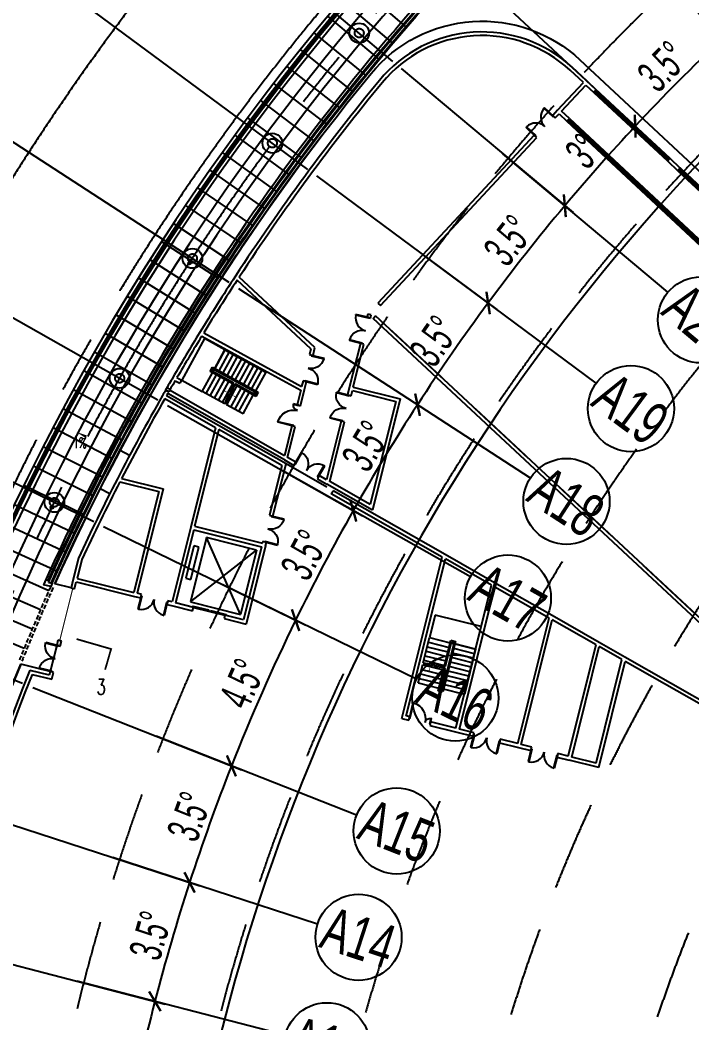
# Model space of a CAD drawing. Extents: x 36903891 to 38126251, y 2073392 to 2924740.
# Drawn here: x 36994246 to 37031680, y 2313720 to 2369613 of the extents above; entities that cross this region are included whole.
import ezdxf
from ezdxf.enums import TextEntityAlignment as Align
from ezdxf.xclip import XClip

# ---------------------------------------------------------------- set-up
doc = ezdxf.new("R2010")
doc.units = 0
doc.header["$LTSCALE"] = 1000
doc.header["$XCLIPFRAME"] = 0
for name, pattern in [('__DASH', [0.35, 0.25, -0.1]), ('CENTER', [2, 1.25, -0.25, 0.25, -0.25]), ('CENTER2', [28.575, 19.05, -3.175, 3.175, -3.175]), ('DASH', [0.35, 0.25, -0.1]), ('HIDDEN', [0.375, 0.25, -0.125])]:
    doc.linetypes.add(name, pattern=pattern)
doc.layers.get('0').update_dxf_attribs({"color": 8})
doc.layers.get('Defpoints').update_dxf_attribs({"color": 8})
for name, color, linetype in [('#幕墙线-平面', 8, 'Continuous'), ('#标注', 8, 'Continuous'), ('#虚线', 8, 'HIDDEN'), ('#轴线', 8, 'CENTER2'), ('1-WIN-1', 8, 'Continuous'), ('A-AL-E', 8, 'Continuous'), ('A-COLS-PLAN-C', 8, 'DASH'), ('A-DETL-ALUM', 8, 'Continuous'), ('A-DIMS-SYMB', 8, 'Continuous'), ('A-FLOR', 8, 'Continuous'), ('A-FLOR-UNDR', 8, '__DASH'), ('A-GRID', 8, 'CENTER'), ('A-STRS-HRAL', 8, 'Continuous'), ('DIM', 8, 'Continuous'), ('周边建筑', 8, 'Continuous'), ('水-雨水-压力流-标识', 8, 'Continuous')]:
    doc.layers.add(name, color=color, linetype=linetype)
doc.styles.add('#文字', font='jrs.shx', dxfattribs={"width": 0.7, "bigfont": 'hztxt.shx'})
doc.styles.add('_TCH_DIM', font='SIMPLEX', dxfattribs={"bigfont": 'GBCBIG'})
doc.styles.add('_TCH_LABEL', font='COMPLEX', dxfattribs={"bigfont": 'GBCBIG'})
doc.styles.add('JHZX', font='jrs.shx', dxfattribs={"width": 0.6, "bigfont": 'jhz.shx'})
doc.dimstyles.new('JZBZ-600', dxfattribs={"dimscale": 600, "dimtxt": 3, "dimasz": 1.5, "dimexe": 1, "dimexo": 1, "dimgap": 0.5, "dimtad": 1, "dimdec": 0, "dimdsep": 46, "dimtxsty": 'JHZX', "dimblk1": 'ARCHTICK', "dimblk2": 'ARCHTICK', "dimsah": 1, "dimcen": 0, "dimclrd": 1, "dimclre": 1, "dimclrt": 2, "dimadec": 1, "dimazin": 2, "dimtfac": 1, "dimtdec": 0, "dimtix": 1, "dimtmove": 0, "dimatfit": 3, "dimfxl": 1, "dimtolj": 1, "dimlwd": -1, "dimlwe": -1, "dimarcsym": 1})

# ---------------------------------------------------------------- blocks, each defined once
blk = doc.blocks.new('_ARCHTICK')
at = {"color": 0, "linetype": 'ByBlock', "const_width": 0.15}
blk.add_lwpolyline([(-0.5, -0.5), (0.5, 0.5)], dxfattribs=at)
blk = doc.blocks.new('*D134')
at = {"layer": '#标注', "transparency": 16777216}
for p, q in [((36703702, 3017080), (36713863, 3004073)), ((36670314, 2860018), (36684887, 2867766))]:
    blk.add_line(p, q, dxfattribs=at)
blk.add_arc((36780593, 2918654), 108993, 127.99706, 208, dxfattribs=at)
at = {"layer": 'Defpoints', "color": 0, "transparency": 16777216}
for p in [(36703333, 3017553), (36682082, 2965294), (36780593, 2918654), (36669784, 2859736)]:
    blk.add_point(p, dxfattribs=at)
at = {"layer": '#标注', "transparency": 16777216, "xscale": 900, "yscale": 900, "zscale": 900}
for p, rotation in [((36713494, 3004546), 37.99705879158983), ((36684357, 2867485), 297.9999999999915)]:
    blk.add_blockref('_ARCHTICK', p, dxfattribs=dict(at, rotation=rotation))
at = {"layer": '#标注', "transparency": 16777216, "insert": (36672808, 2941567), "char_height": 1800, "attachment_point": 5, "rotation": 77.9985, "style": 'JHZX'}
blk.add_mtext('\\A1;80°', dxfattribs=at)
blk = doc.blocks.new('*D173')
at = {"layer": '#标注', "transparency": 16777216}
for p, q in [((36661813, 2957252), (36673701, 2953389)), ((36659678, 2949929), (36671780, 2946798))]:
    blk.add_line(p, q, dxfattribs=at)
blk.add_arc((36780593, 2918654), 112993, 161.99816, 165.49827, dxfattribs=at)
at = {"layer": 'Defpoints', "color": 0, "transparency": 16777216}
for p in [(36661243, 2957438), (36672442, 2951379), (36659097, 2950079), (36780593, 2918654)]:
    blk.add_point(p, dxfattribs=at)
at = {"layer": '#标注', "transparency": 16777216, "xscale": 900, "yscale": 900, "zscale": 900}
for p, rotation in [((36673131, 2953574), 71.99816080525741), ((36671199, 2946949), 255.4982726601276)]:
    blk.add_blockref('_ARCHTICK', p, dxfattribs=dict(at, rotation=rotation))
at = {"layer": '#标注', "transparency": 16777216, "insert": (36670962, 2950612), "char_height": 1800, "attachment_point": 5, "rotation": 73.7482, "style": 'JHZX'}
blk.add_mtext('\\A1;3.5°', dxfattribs=at)
blk = doc.blocks.new('*D174')
at = {"layer": '#标注', "transparency": 16777216}
for p, q in [((36659678, 2949929), (36671780, 2946798)), ((36657983, 2942431), (36670255, 2940051))]:
    blk.add_line(p, q, dxfattribs=at)
blk.add_arc((36780593, 2918654), 112993, 165.49827, 169.0253, dxfattribs=at)
at = {"layer": 'Defpoints', "color": 0, "transparency": 16777216}
for p in [(36659097, 2950079), (36670642, 2944698), (36657394, 2942545), (36780593, 2918654)]:
    blk.add_point(p, dxfattribs=at)
at = {"layer": '#标注', "transparency": 16777216, "xscale": 900, "yscale": 900, "zscale": 900}
for p, rotation in [((36671199, 2946949), 75.49827266010547), ((36669666, 2940165), 259.0253024601658)]:
    blk.add_blockref('_ARCHTICK', p, dxfattribs=dict(at, rotation=rotation))
at = {"layer": '#标注', "transparency": 16777216, "insert": (36669210, 2943833), "char_height": 1800, "attachment_point": 5, "rotation": 77.2618, "style": 'JHZX'}
blk.add_mtext('\\A1;3.5°', dxfattribs=at)
blk = doc.blocks.new('*D149')
at = {"layer": '#标注', "transparency": 16777216}
for p, q in [((36694622, 3009249), (36703226, 3000181)), ((36689257, 3003837), (36698398, 2995312))]:
    blk.add_line(p, q, dxfattribs=at)
blk.add_arc((36780593, 2918654), 112993, 133.5, 136.99624, dxfattribs=at)
at = {"layer": 'Defpoints', "color": 0, "transparency": 16777216}
for p in [(36694209, 3009684), (36688818, 3004246), (36701162, 2999018), (36780593, 2918654)]:
    blk.add_point(p, dxfattribs=at)
at = {"layer": '#标注', "transparency": 16777216, "xscale": 900, "yscale": 900, "zscale": 900}
for p, rotation in [((36702813, 3000617), 43.50000000012503), ((36697960, 2995721), 226.9962407217666)]:
    blk.add_blockref('_ARCHTICK', p, dxfattribs=dict(at, rotation=rotation))
at = {"layer": '#标注', "transparency": 16777216, "insert": (36699497, 2999051), "char_height": 1800, "attachment_point": 5, "rotation": 45.2481, "style": 'JHZX'}
blk.add_mtext('\\A1;3.5°', dxfattribs=at)
blk = doc.blocks.new('*D150')
at = {"layer": '#标注', "transparency": 16777216}
for p, q in [((36689257, 3003837), (36698398, 2995312)), ((36684922, 2998938), (36694497, 2990903))]:
    blk.add_line(p, q, dxfattribs=at)
blk.add_arc((36780593, 2918654), 112993, 136.99624, 139.99763, dxfattribs=at)
at = {"layer": 'Defpoints', "color": 0, "transparency": 16777216}
for p in [(36688818, 3004246), (36684463, 2999324), (36696627, 2994266), (36780593, 2918654)]:
    blk.add_point(p, dxfattribs=at)
at = {"layer": '#标注', "transparency": 16777216, "xscale": 900, "yscale": 900, "zscale": 900}
for p, rotation in [((36697960, 2995721), 46.99624072176257), ((36694038, 2991288), 229.9976294272823)]:
    blk.add_blockref('_ARCHTICK', p, dxfattribs=dict(at, rotation=rotation))
at = {"layer": '#标注', "transparency": 16777216, "insert": (36695071, 2994326), "char_height": 1800, "attachment_point": 5, "rotation": 48.4969, "style": 'JHZX'}
blk.add_mtext('\\A1;3°', dxfattribs=at)
blk = doc.blocks.new('*D151')
at = {"layer": '#标注', "transparency": 16777216}
for p, q in [((36684922, 2998938), (36694497, 2990903)), ((36680199, 2992948), (36690247, 2985512))]:
    blk.add_line(p, q, dxfattribs=at)
blk.add_arc((36780593, 2918654), 112993, 139.99763, 143.49769, dxfattribs=at)
at = {"layer": 'Defpoints', "color": 0, "transparency": 16777216}
for p in [(36684463, 2999324), (36679717, 2993305), (36692577, 2989511), (36780593, 2918654)]:
    blk.add_point(p, dxfattribs=at)
at = {"layer": '#标注', "transparency": 16777216, "xscale": 900, "yscale": 900, "zscale": 900}
for p, rotation in [((36694038, 2991288), 49.99762942728849), ((36689765, 2985869), 233.4976923138015)]:
    blk.add_blockref('_ARCHTICK', p, dxfattribs=dict(at, rotation=rotation))
at = {"layer": '#标注', "transparency": 16777216, "insert": (36690918, 2989354), "char_height": 1800, "attachment_point": 5, "rotation": 51.7477, "style": 'JHZX'}
blk.add_mtext('\\A1;3.5°', dxfattribs=at)
blk = doc.blocks.new('*D152')
at = {"layer": '#标注', "transparency": 16777216}
for p, q in [((36680199, 2992948), (36690247, 2985512)), ((36675851, 2986680), (36686334, 2979872))]:
    blk.add_line(p, q, dxfattribs=at)
blk.add_arc((36780593, 2918654), 112993, 143.49769, 146.99776, dxfattribs=at)
at = {"layer": 'Defpoints', "color": 0, "transparency": 16777216}
for p in [(36679717, 2993305), (36675348, 2987007), (36688415, 2984006), (36780593, 2918654)]:
    blk.add_point(p, dxfattribs=at)
at = {"layer": '#标注', "transparency": 16777216, "xscale": 900, "yscale": 900, "zscale": 900}
for p, rotation in [((36689765, 2985869), 53.49769231380505), ((36685831, 2980198), 236.9977638094091)]:
    blk.add_blockref('_ARCHTICK', p, dxfattribs=dict(at, rotation=rotation))
at = {"layer": '#标注', "transparency": 16777216, "insert": (36686769, 2983748), "char_height": 1800, "attachment_point": 5, "rotation": 55.2477, "style": 'JHZX'}
blk.add_mtext('\\A1;3.5°', dxfattribs=at)
blk = doc.blocks.new('*D153')
at = {"layer": '#标注', "transparency": 16777216}
for p, q in [((36675851, 2986680), (36686334, 2979872)), ((36671893, 2980159), (36682773, 2974003))]:
    blk.add_line(p, q, dxfattribs=at)
blk.add_arc((36780593, 2918654), 112993, 146.99776, 150.49784, dxfattribs=at)
at = {"layer": 'Defpoints', "color": 0, "transparency": 16777216}
for p in [(36675348, 2987007), (36671371, 2980454), (36684597, 2978256), (36780593, 2918654)]:
    blk.add_point(p, dxfattribs=at)
at = {"layer": '#标注', "transparency": 16777216, "xscale": 900, "yscale": 900, "zscale": 900}
for p, rotation in [((36685831, 2980198), 56.99776380940389), ((36682250, 2974298), 240.4978436474486)]:
    blk.add_blockref('_ARCHTICK', p, dxfattribs=dict(at, rotation=rotation))
at = {"layer": '#标注', "transparency": 16777216, "insert": (36682970, 2977898), "char_height": 1800, "attachment_point": 5, "rotation": 58.7478, "style": 'JHZX'}
blk.add_mtext('\\A1;3.5°', dxfattribs=at)
blk = doc.blocks.new('*D154')
at = {"layer": '#标注', "transparency": 16777216}
for p, q in [((36671893, 2980159), (36682773, 2974003)), ((36668341, 2973408), (36679576, 2967928))]:
    blk.add_line(p, q, dxfattribs=at)
blk.add_arc((36780593, 2918654), 112993, 150.49784, 153.99793, dxfattribs=at)
at = {"layer": 'Defpoints', "color": 0, "transparency": 16777216}
for p in [(36671371, 2980454), (36667802, 2973671), (36681138, 2972285), (36780593, 2918654)]:
    blk.add_point(p, dxfattribs=at)
at = {"layer": '#标注', "transparency": 16777216, "xscale": 900, "yscale": 900, "zscale": 900}
for p, rotation in [((36682250, 2974298), 60.49784364744475), ((36679037, 2968191), 243.9979315301288)]:
    blk.add_blockref('_ARCHTICK', p, dxfattribs=dict(at, rotation=rotation))
at = {"layer": '#标注', "transparency": 16777216, "insert": (36679535, 2971828), "char_height": 1800, "attachment_point": 5, "rotation": 62.2479, "style": 'JHZX'}
blk.add_mtext('\\A1;3.5°', dxfattribs=at)
blk = doc.blocks.new('*D155')
at = {"layer": '#标注', "transparency": 16777216}
for p, q in [((36668341, 2973408), (36679576, 2967928)), ((36664391, 2964432), (36676021, 2959850))]:
    blk.add_line(p, q, dxfattribs=at)
blk.add_arc((36780593, 2918654), 112993, 153.99793, 158.49806, dxfattribs=at)
at = {"layer": 'Defpoints', "color": 0, "transparency": 16777216}
for p in [(36667802, 2973671), (36677775, 2965515), (36663833, 2964652), (36780593, 2918654)]:
    blk.add_point(p, dxfattribs=at)
at = {"layer": '#标注', "transparency": 16777216, "xscale": 900, "yscale": 900, "zscale": 900}
for p, rotation in [((36679037, 2968191), 63.99793153012817), ((36675463, 2960070), 248.498055811964)]:
    blk.add_blockref('_ARCHTICK', p, dxfattribs=dict(at, rotation=rotation))
at = {"layer": '#标注', "transparency": 16777216, "insert": (36676072, 2964649), "char_height": 1800, "attachment_point": 5, "rotation": 66.248, "style": 'JHZX'}
blk.add_mtext('\\A1;4.5°', dxfattribs=at)
blk = doc.blocks.new('*D156')
at = {"layer": '#标注', "transparency": 16777216}
for p, q in [((36664391, 2964432), (36676021, 2959850)), ((36661813, 2957252), (36673701, 2953389))]:
    blk.add_line(p, q, dxfattribs=at)
blk.add_arc((36780593, 2918654), 112993, 158.49806, 161.99816, dxfattribs=at)
at = {"layer": 'Defpoints', "color": 0, "transparency": 16777216}
for p in [(36663833, 2964652), (36674642, 2957921), (36661243, 2957438), (36780593, 2918654)]:
    blk.add_point(p, dxfattribs=at)
at = {"layer": '#标注', "transparency": 16777216, "xscale": 900, "yscale": 900, "zscale": 900}
for p, rotation in [((36675463, 2960070), 68.49805581197121), ((36673131, 2953574), 251.9981608052586)]:
    blk.add_blockref('_ARCHTICK', p, dxfattribs=dict(at, rotation=rotation))
at = {"layer": '#标注', "transparency": 16777216, "insert": (36673118, 2957246), "char_height": 1800, "attachment_point": 5, "rotation": 70.2481, "style": 'JHZX'}
blk.add_mtext('\\A1;3.5°', dxfattribs=at)
blk = doc.blocks.new('*D195')
at = {"layer": '#标注', "transparency": 16777216}
for p, q in [((36689976, 3034648), (36679819, 3047651)), ((36633399, 2918657), (36616899, 2918658))]:
    blk.add_line(p, q, dxfattribs=at)
blk.add_arc((36780593, 2918654), 163093, 127.99748, 179.99871, dxfattribs=at)
at = {"layer": 'Defpoints', "color": 0, "transparency": 16777216}
for p in [(36690346, 3034175), (36646456, 3011427), (36633999, 2918657), (36780593, 2918654)]:
    blk.add_point(p, dxfattribs=at)
at = {"layer": '#标注', "transparency": 16777216, "xscale": 900, "yscale": 900, "zscale": 900}
for p, rotation in [((36680188, 3047178), 37.99748212022364), ((36617499, 2918658), 269.9987065688374)]:
    blk.add_blockref('_ARCHTICK', p, dxfattribs=dict(at, rotation=rotation))
at = {"layer": '#标注', "transparency": 16777216, "insert": (36632929, 2990681), "char_height": 1800, "attachment_point": 5, "rotation": 63.9981, "style": 'JHZX'}
blk.add_mtext('\\A1;52°', dxfattribs=at)
blk = doc.blocks.new('*U49')
blk.add_line((20, 0), (0, 0))
blk.add_circle((24, 0), 4)
at = {"style": 'JHZX', "width": 0.75}
blk.add_attdef('AXES', text='', height=4, dxfattribs=at).set_placement((24, 0), align=Align.MIDDLE_CENTER)
blk = doc.blocks.new('DOTE-11')
at = {"layer": '#虚线', "ltscale": 20}
for radius, start in [(117100, 127.09412), (109300, 127.27938), (101500, 127.49316), (93700, 127.74258), (85900, 128.03738)]:
    blk.add_arc((36780599, 2918657), radius, start, 208, dxfattribs=at)
at = {"layer": '#轴线'}
for p, q in [((36684460, 2999327), (36668296, 3012890)), ((36679714, 2993307), (36662753, 3005858)), ((36675345, 2987009), (36657649, 2998501)), ((36671369, 2980456), (36653004, 2990846)), ((36667800, 2973673), (36648835, 2982922)), ((36663831, 2964653), (36644199, 2972386))]:
    blk.add_line(p, q, dxfattribs=at)
for radius, end in [(146600, 183.99981), (138800, 210.18842), (130400, 210.32938), (127950, 210.37401)]:
    blk.add_arc((36780599, 2918657), radius, 324.5, end, dxfattribs=at)
blk = doc.blocks.new('A$C80b62fe7')
at = {"layer": '#幕墙线-平面'}
for points in [[(-1880, 317592), (6689, 302445, -0.411969), (6351, 301208, 0.208557), (-55297, 217895, -0.411975), (-56381, 217211), (-73371, 220978)], [(-2107, 317464), (6463, 302317, -0.411969), (6222, 301433, 0.208557), (-55550, 217954, -0.411975), (-56324, 217464), (-73315, 221231)], [(-44308, 240556, -0.090476), (-18622, 277964, -0.090476)], [(-44070, 240450, -0.090476), (-18437, 277781)]]:
    blk.add_lwpolyline(points, format="xyb", dxfattribs=at)
for radius, start, end in [(128529, 333.50225, 195.7758), (127529, 333.53985, 195.7884)]:
    blk.add_arc((71052, 188867), radius, start, end, dxfattribs=at)
blk = doc.blocks.new('DASWQE')
at = {"layer": '#幕墙线-平面', "ltscale": 10}
for points in [[(-98220, 85011), (-95384, 82557)], [(-99001, 84100), (-96143, 81672)], [(-99773, 83182), (-96893, 80781)], [(-100538, 82257), (-97635, 79882)], [(-101293, 81325), (-98369, 78977)], [(-102040, 80385), (-99094, 78065)], [(-102778, 79439), (-99811, 77146)], [(-103508, 78487), (-100520, 76221)], [(-104228, 77527), (-101220, 75289)], [(-104940, 76561), (-101911, 74351)], [(-105643, 75588), (-102593, 73406)], [(-106337, 74609), (-103267, 72455)], [(-107021, 73624), (-103932, 71498)], [(-107697, 72632), (-104588, 70535)], [(-108363, 71634), (-105235, 69566)], [(-109020, 70630), (-105873, 68591)], [(-109668, 69620), (-106502, 67610)], [(-110307, 68604), (-107122, 66623)], [(-110936, 67582), (-107733, 65631)], [(-111555, 66554), (-108335, 64633)], [(-112165, 65521), (-108927, 63629)], [(-112766, 64482), (-109510, 62620)], [(-113357, 63437), (-110084, 61606)], [(-113938, 62387), (-110649, 60586)], [(-114509, 61332), (-111204, 59562)], [(-115071, 60272), (-111749, 58532)], [(-115623, 59206), (-112285, 57497)], [(-116165, 58136), (-112811, 56457)], [(-116697, 57060), (-113328, 55413)], [(-117219, 55980), (-113835, 54364)], [(-117731, 54894), (-114332, 53310)], [(-118233, 53804), (-114820, 52251)], [(-118725, 52710), (-115298, 51188)], [(-119207, 51611), (-115766, 50121)], [(-119679, 50508), (-116224, 49049)], [(-120140, 49400), (-116672, 47974)]]:
    blk.add_lwpolyline(points, dxfattribs=at)
at = {"layer": 'DIM', "ltscale": 10}
blk.add_blockref('A$C80b62fe7', (-71047, -188863), dxfattribs=at)
blk = doc.blocks.new('雨水立管')
blk.add_circle((0, 0), 50)
blk = doc.blocks.new('雨水')
at = {"layer": '水-雨水-压力流-标识', "xscale": 1.5, "yscale": 1.5, "zscale": 1.5}
for p in [(35540491, 2988069), (35532826, 2974456)]:
    blk.add_blockref('雨水立管', p, dxfattribs=at)
blk = doc.blocks.new('800柱子')
at = {"layer": 'A-DETL-ALUM', "ltscale": 0.3}
blk.add_circle((35572079, 2737405), 550, dxfattribs=at)
blk = doc.blocks.new('$DorLib2D$00000225')
for p, q in [((0.475, -0.001), (0.475, 0.752)), ((0.475, 0.752), (0.5, 0.752)), ((0.5, -0.001), (0.5, 0.752)), ((-0.5, 0), (-0.5, 0.252)), ((-0.475, 0.252), (-0.5, 0.252)), ((-0.475, 0), (-0.475, 0.252)), ((-0.475, 0), (-0.5, 0)), ((0.475, -0.001), (0.5, -0.001))]:
    blk.add_line(p, q)
for centre, radius, start, end in [((0.505, -0.002), 0.755, 92.2493, 179.7238), ((-0.501, 0.003), 0.251, 359.7899, 84.0974)]:
    blk.add_arc(centre, radius, start, end)
blk = doc.blocks.new('$DORLIB2D$00000127')
for points in [[(-0.533, 0.795), (-0.533, 0.69)], [(-0.033, 0.795), (-0.533, 0.795)], [(-0.033, 0.69), (-0.533, 0.69)], [(-0.033, 0.795), (-0.033, 0.69)], [(0.533, 0.795), (0.033, 0.795)], [(0.033, 0.795), (0.033, 0.69)], [(0.533, 0.69), (0.033, 0.69)], [(0.533, 0.795), (0.533, 0.69)], [(0.5, 0.5), (-0.5, 0.5)]]:
    blk.add_lwpolyline(points)
blk = doc.blocks.new('$DorLib2D$00000002')
at = {"layer": '1-WIN-1'}
for p, q in [((-0.5, 0), (-0.5, 0.4875)), ((-0.475, 0.4875), (-0.5, 0.4875)), ((-0.475, 0), (-0.475, 0.4875)), ((0.475, 0), (0.475, 0.4875)), ((0.475, 0.4875), (0.5, 0.4875)), ((0.5, 0), (0.5, 0.4875)), ((-0.5, 0), (-0.475, 0)), ((0.5, 0), (0.475, 0))]:
    blk.add_line(p, q, dxfattribs=at)
for centre, start, end in [((-0.4875, 0), 0, 88.53072), ((0.4875, 0), 91.46928, 180)]:
    blk.add_arc(centre, 0.4875, start, end, dxfattribs=at)
blk = doc.blocks.new('$WINLIB2D$00000039')
for points in [[(-0.5, 0.5), (-0.5, -0.5)], [(0.5, 0.5), (-0.5, 0.5)], [(0.5, -0.5), (0.5, 0.5)], [(-0.5, 0.1667), (0.5, 0.1667)], [(-0.3839, -0.1667), (-0.448, 0.1667)], [(-0.3159, -0.1667), (-0.38, 0.1667)], [(-0.2479, -0.1667), (-0.312, 0.1667)], [(-0.1799, -0.1667), (-0.244, 0.1667)], [(-0.1119, -0.1667), (-0.176, 0.1667)], [(-0.0439, -0.1667), (-0.108, 0.1667)], [(0.0241, -0.1667), (-0.04, 0.1667)], [(0.0921, -0.1667), (0.028, 0.1667)], [(0.16, -0.1667), (0.0959, 0.1667)], [(0.228, -0.1667), (0.1639, 0.1667)], [(0.296, -0.1667), (0.2319, 0.1667)], [(0.364, -0.1667), (0.2999, 0.1667)], [(0.432, -0.1667), (0.3679, 0.1667)], [(0.5, -0.1667), (0.4359, 0.1667)], [(-0.4519, -0.1667), (-0.5, 0.0836)], [(-0.5, -0.1667), (0.5, -0.1667)], [(0.5, -0.5), (-0.5, -0.5)]]:
    blk.add_lwpolyline(points)
blk = doc.blocks.new('$DorLib2D$00000213')
at = {"const_width": 0.02}
blk.add_lwpolyline([(0.5, 0), (-0.5, 0)], dxfattribs=at)
blk = doc.blocks.new('123')
at = {"layer": '周边建筑'}
for p, q in [((34989886, 2952811), (34990296, 2954454)), ((34989726, 2953821), (34989450, 2952714)), ((34989962, 2953942), (34989692, 2952860)), ((34989886, 2952811), (34989692, 2952860)), ((34989450, 2952714), (34989838, 2952617)), ((34989838, 2952617), (34989886, 2952811)), ((34991342, 2952449), (34989886, 2952811)), ((34991342, 2952449), (34991293, 2952254)), ((34991633, 2952376), (34991342, 2952449)), ((34991584, 2952182), (34991633, 2952376)), ((34994544, 2951650), (34994768, 2952551)), ((34991293, 2952254), (34991584, 2952182)), ((34994883, 2951359), (34994072, 2948107)), ((34995077, 2951311), (34994291, 2948156)), ((34994544, 2951650), (34994495, 2951456)), ((34994495, 2951456), (34994883, 2951359)), ((34995029, 2951529), (34994544, 2951650)), ((34996200, 2951237), (34995029, 2951529)), ((34996133, 2951048), (34995077, 2951311)), ((34999789, 2949494), (35000060, 2950030)), ((35000461, 2948927), (34999918, 2946752)), ((35001921, 2948391), (35002201, 2948921)), ((35000643, 2948833), (35000064, 2946510)), ((34994072, 2948107), (34993988, 2947768)), ((34994182, 2947720), (34994242, 2947962)), ((35000064, 2946510), (34994242, 2947962)), ((34999918, 2946752), (34994291, 2948156)), ((34993988, 2947768), (34994182, 2947720)), ((34993625, 2946313), (34993541, 2945974)), ((34993819, 2946264), (34993625, 2946313)), ((34993759, 2946023), (34993819, 2946264)), ((35001673, 2939749), (35005384, 2946256)), ((35001912, 2939765), (35005558, 2946156)), ((35003468, 2943602), (35005080, 2946429)), ((35003604, 2943437), (35005254, 2946330)), ((35005570, 2946380), (35005471, 2946206)), ((35005471, 2946206), (35005570, 2946380)), ((35005606, 2946129), (35005706, 2946302)), ((34993541, 2945974), (34993266, 2944873)), ((34993460, 2944825), (34993710, 2945829)), ((34997786, 2944813), (34993710, 2945829)), ((34997931, 2944983), (34993759, 2946023)), ((35006090, 2945849), (35005950, 2945592)), ((35006125, 2945496), (35005950, 2945592)), ((35006263, 2945748), (35006125, 2945496)), ((34995082, 2945255), (34995013, 2944978)), ((34996887, 2944805), (34995082, 2945255)), ((35006119, 2945485), (35005495, 2944345)), ((35008444, 2944212), (35006119, 2945485)), ((34993761, 2944997), (34993064, 2942203)), ((34993266, 2944873), (34993460, 2944825)), ((34997351, 2944102), (34993761, 2944997)), ((34993761, 2944997), (34996654, 2941307)), ((34995013, 2944978), (34996818, 2944528)), ((34996818, 2944528), (34996887, 2944805)), ((34997786, 2944813), (34996842, 2941029)), ((34997980, 2944764), (34997036, 2940980)), ((35003468, 2943602), (34997931, 2944983)), ((35003365, 2943422), (34997980, 2944764)), ((34993064, 2942203), (34997351, 2944102)), ((34996654, 2941307), (34997351, 2944102)), ((35004804, 2943083), (35005495, 2944345)), ((35005245, 2943889), (35006289, 2943317)), ((35005370, 2944117), (35006414, 2943545)), ((35005495, 2944345), (35006539, 2943773)), ((35005495, 2944345), (35006539, 2943773)), ((35008583, 2944363), (35005567, 2938853)), ((35008754, 2944258), (35005767, 2938803)), ((35005902, 2942610), (35006611, 2943905)), ((35006611, 2943905), (35006848, 2943775)), ((35007819, 2943072), (35008444, 2944212)), ((35001357, 2939903), (35003365, 2943422)), ((35001456, 2939672), (35003604, 2943437)), ((35004996, 2943433), (35006039, 2942861)), ((35005120, 2943661), (35006164, 2943089)), ((35006766, 2943751), (35005431, 2941313)), ((35006848, 2943775), (35005455, 2941231)), ((35006723, 2943672), (35005474, 2941392)), ((35005957, 2942586), (35006635, 2943823)), ((35005957, 2942586), (35006591, 2943744)), ((35006591, 2943744), (35006723, 2943672)), ((35006635, 2943823), (35006766, 2943751)), ((35007695, 2942844), (35006651, 2943416)), ((35007819, 2943072), (35006776, 2943644)), ((35006776, 2943644), (35007819, 2943072)), ((34992831, 2943126), (34992525, 2941899)), ((34992767, 2942045), (34993025, 2943078)), ((34993025, 2943078), (34992831, 2943126)), ((35004246, 2942064), (35004756, 2942995)), ((35004746, 2942976), (35005790, 2942405)), ((35004756, 2942995), (35005242, 2942785)), ((35004804, 2943083), (35005306, 2942866)), ((35004871, 2943204), (35005914, 2942633)), ((35005242, 2942785), (35005352, 2942925)), ((35005352, 2942925), (35005337, 2942657)), ((35005337, 2942657), (35005453, 2942803)), ((35005453, 2942803), (35005957, 2942586)), ((35007445, 2942388), (35006401, 2942959)), ((35007570, 2942616), (35006526, 2943188)), ((35007819, 2943072), (35006571, 2940792)), ((35004371, 2942292), (35005415, 2941721)), ((35004496, 2942520), (35005540, 2941949)), ((35004621, 2942748), (35005665, 2942177)), ((35005218, 2941361), (35005854, 2942522)), ((35005300, 2941385), (35005909, 2942498)), ((35005343, 2941464), (35005909, 2942498)), ((35005389, 2942722), (35005909, 2942498)), ((35007070, 2941704), (35006026, 2942275)), ((35007195, 2941932), (35006151, 2942503)), ((35007320, 2942160), (35006276, 2942731)), ((35007868, 2938280), (35011701, 2942390)), ((35007934, 2938057), (35011871, 2942279)), ((34996891, 2940810), (34992525, 2941899)), ((34996842, 2941029), (34992767, 2942045)), ((34996654, 2941307), (34993064, 2942203)), ((35004246, 2942064), (35005290, 2941493)), ((35006821, 2941248), (35005777, 2941819)), ((35006945, 2941476), (35005902, 2942047)), ((35005455, 2941231), (35005218, 2941361)), ((35005431, 2941313), (35005300, 2941385)), ((35005343, 2941464), (35005474, 2941392)), ((35006571, 2940792), (35005527, 2941363)), ((35006696, 2941020), (35005652, 2941591)), ((34996891, 2940810), (34997085, 2940762)), ((34997133, 2940956), (34997036, 2940980)), ((34997085, 2940762), (34997133, 2940956)), ((34998589, 2940593), (34998540, 2940399)), ((35001357, 2939903), (34998589, 2940593)), ((34998540, 2940399), (35001456, 2939672)), ((35000158, 2937395), (35001456, 2939672)), ((35001673, 2939749), (35001375, 2939228)), ((35001549, 2939128), (35001809, 2939584)), ((35001809, 2939584), (35003534, 2939154)), ((35003582, 2939348), (35001912, 2939765)), ((35001375, 2939228), (35001549, 2939128)), ((35003534, 2939154), (35003582, 2939348)), ((35004746, 2939058), (35004698, 2938864)), ((35004698, 2938864), (35005593, 2938641)), ((35005567, 2938853), (35004746, 2939058)), ((35005593, 2938641), (35006041, 2938529)), ((35006090, 2938723), (35005767, 2938803)), ((35006041, 2938529), (35006090, 2938723)), ((35007545, 2938360), (35007497, 2938166)), ((35007868, 2938280), (35007545, 2938360)), ((35000632, 2937925), (35000335, 2937403)), ((35000574, 2937419), (35000806, 2937825)), ((35000806, 2937825), (35000632, 2937925)), ((35007497, 2938166), (35007934, 2938057)), ((34998880, 2934852), (35000335, 2937403)), ((34999184, 2934982), (35000471, 2937238)), ((35000471, 2937238), (35003794, 2936410)), ((35003842, 2936604), (35000574, 2937419)), ((34996262, 2930970), (34999786, 2937147)), ((34996399, 2930805), (34999959, 2937048)), ((34999786, 2937147), (34999959, 2937048)), ((35003794, 2936410), (35003842, 2936604)), ((35005298, 2936241), (35005249, 2936047)), ((35005686, 2936144), (35005298, 2936241)), ((35008174, 2935524), (35005686, 2936144)), ((35005540, 2935974), (35004935, 2933548)), ((35005734, 2935926), (35005081, 2933306)), ((35005249, 2936047), (35005540, 2935974)), ((35005734, 2935926), (35008126, 2935330)), ((35008126, 2935330), (35008174, 2935524)), ((35004935, 2933548), (34999184, 2934982)), ((35009630, 2935161), (35009581, 2934967)), ((35009581, 2934967), (35009757, 2934923)), ((35009805, 2935117), (35009630, 2935161)), ((35009757, 2934923), (35009805, 2935117)), ((34987736, 2911412), (35009560, 2934816)), ((34987882, 2911276), (35009706, 2934679)), ((35005081, 2933306), (34998880, 2934852)), ((35009560, 2934816), (35009706, 2934679)), ((35010418, 2934563), (35010282, 2934416)), ((35010282, 2934416), (35019640, 2925689)), ((35019777, 2925836), (35010418, 2934563)), ((34987267, 2933213), (34987170, 2932825)), ((34987170, 2932825), (34987364, 2932776)), ((34987267, 2933213), (34996262, 2930970)), ((34987364, 2932776), (34987413, 2932970)), ((34987413, 2932970), (34996159, 2930790)), ((34989248, 2932307), (34988961, 2931152)), ((34989501, 2932244), (34989213, 2931089)), ((34989248, 2932307), (34990278, 2932050)), ((34989753, 2932181), (34989465, 2931026)), ((34986880, 2931660), (34986505, 2930156)), ((34986723, 2930205), (34987074, 2931612)), ((34987074, 2931612), (34986880, 2931660)), ((34990005, 2932118), (34989717, 2930963)), ((34990258, 2932055), (34989970, 2930900)), ((34990278, 2932050), (34990198, 2931527)), ((34990510, 2931992), (34990222, 2930837)), ((34990375, 2932026), (34990293, 2931485)), ((34990375, 2932026), (34991771, 2931678)), ((34990762, 2931929), (34990474, 2930775)), ((34991014, 2931866), (34990726, 2930712)), ((34991267, 2931803), (34990979, 2930649)), ((34991519, 2931741), (34991231, 2930586)), ((34991771, 2931678), (34991483, 2930523)), ((34991771, 2931678), (34991483, 2930523)), ((34993033, 2931363), (34991771, 2931678)), ((34988750, 2930926), (34988815, 2931188)), ((34988815, 2931188), (34990099, 2930868)), ((34988822, 2930970), (34988859, 2931116)), ((34988859, 2931116), (34990090, 2930809)), ((34988946, 2931094), (34988910, 2930948)), ((34988946, 2931094), (34990090, 2930809)), ((34990175, 2931369), (34990090, 2930809)), ((34990362, 2931455), (34990098, 2931402)), ((34990098, 2931402), (34990269, 2931327)), ((34990269, 2931327), (34990187, 2930784)), ((34990198, 2931527), (34990362, 2931455)), ((34992391, 2928792), (34993033, 2931363)), ((34988607, 2929735), (34988895, 2930890)), ((34991564, 2930225), (34988750, 2930926)), ((34991520, 2930297), (34988822, 2930970)), ((34988860, 2929672), (34989147, 2930827)), ((34991432, 2930319), (34988910, 2930948)), ((34989112, 2929610), (34989400, 2930764)), ((34989364, 2929547), (34989652, 2930701)), ((34989616, 2929484), (34989904, 2930638)), ((34989869, 2929421), (34990157, 2930575)), ((34990121, 2929358), (34990409, 2930513)), ((34990187, 2930784), (34991469, 2930465)), ((34990187, 2930784), (34991556, 2930443)), ((34990196, 2930844), (34991629, 2930487)), ((34991629, 2930487), (34991564, 2930225)), ((34994693, 2928218), (34996159, 2930790)), ((34994829, 2928053), (34996399, 2930805)), ((34986505, 2930156), (34986275, 2929235)), ((34986469, 2929186), (34986675, 2930011)), ((34986675, 2930011), (34994590, 2928038)), ((34986723, 2930205), (34994693, 2928218)), ((34990373, 2929295), (34990661, 2930450)), ((34990626, 2929232), (34990913, 2930387)), ((34990878, 2929169), (34991166, 2930324)), ((34991130, 2929106), (34991418, 2930261)), ((34991418, 2930261), (34991130, 2929106)), ((34991469, 2930465), (34991432, 2930319)), ((34991556, 2930443), (34991520, 2930297)), ((34991130, 2929106), (34988607, 2929735)), ((34986275, 2929235), (34986469, 2929186)), ((34991130, 2929106), (34992391, 2928792)), ((34985912, 2927779), (34985646, 2926712)), ((34985864, 2926761), (34986106, 2927731)), ((34986106, 2927731), (34985912, 2927779)), ((34992866, 2925015), (34994590, 2928038)), ((34993002, 2924850), (34994829, 2928053)), ((34985646, 2926712), (34985477, 2926033)), ((34985671, 2925984), (34985816, 2926566)), ((34985816, 2926566), (34992763, 2924834)), ((34985864, 2926761), (34992866, 2925015)), ((34985477, 2926033), (34985671, 2925984)), ((35019640, 2925689), (35019777, 2925836)), ((34985114, 2924577), (34984945, 2923898)), ((34985308, 2924529), (34985114, 2924577)), ((34985163, 2923947), (34985308, 2924529)), ((34991373, 2922398), (34992763, 2924834)), ((34991509, 2922233), (34993002, 2924850)), ((35020959, 2924459), (35020550, 2924021)), ((35020697, 2923884), (35021106, 2924323)), ((35020874, 2924813), (35020737, 2924666)), ((35020737, 2924666), (35020959, 2924459)), ((35021169, 2924537), (35020874, 2924813)), ((35021106, 2924323), (35022568, 2922959)), ((35021169, 2924537), (35022705, 2923105)), ((34984533, 2922249), (34984945, 2923898)), ((34985163, 2923947), (34991373, 2922398)), ((35020550, 2924021), (35020697, 2923884)), ((35022705, 2923105), (35023394, 2923844)), ((34984776, 2922394), (34985114, 2923753)), ((34985114, 2923753), (34991270, 2922218)), ((35022783, 2922896), (35023540, 2923707)), ((35022568, 2922959), (35022159, 2922520)), ((35022306, 2922384), (35022783, 2922896)), ((34984533, 2922249), (34990447, 2920774)), ((34984776, 2922394), (34990550, 2920955)), ((34990550, 2920955), (34991270, 2922218)), ((34990686, 2920790), (34991509, 2922233)), ((35022159, 2922520), (35022306, 2922384)), ((34985557, 2912202), (34990447, 2920774)), ((34985731, 2912102), (34990686, 2920790)), ((35018340, 2918424), (35017794, 2917839)), ((35017941, 2917703), (35018486, 2918288)), ((35018486, 2918288), (35018340, 2918424)), ((35017794, 2917839), (35017941, 2917703))]:
    blk.add_line(p, q, dxfattribs=at)
for points, format in [([(34896149, 2954454, -0.07422), (34932331, 2963106), (34934781, 2953277), (34951663, 2953277), (34954114, 2963106, -0.07422), (34990296, 2954454, -0.07422)], "xyb"), ([(34994768, 2952551, -0.066668), (35023206, 2934936, -0.432715), (35023979, 2923298), (35002575, 2900345, -0.3894), (34991787, 2899506, 0.164544), (34944222, 2916271)], "xyb"), ([(35005960, 2940978, 0, 0, 0), (35007583, 2943942, 0, 0, 0), (35006355, 2944615, 0, 0, 0), (35005419, 2942904, 0, 80, 0), (35005563, 2943167, 0, 0, 0)], "xyseb"), ([(35004732, 2941650, 0, 0, 0), (35005294, 2942676, 0, 80, 0), (35005150, 2942413, 0, 0, 0)], "xyseb"), ([(34989019, 2931926, 0, 0, 0), (34990155, 2931643, 0, 80, 0), (34989864, 2931715, 0, 0, 0)], "xyseb"), ([(34988632, 2930373, 0, 0, 0), (34991912, 2929556, 0, 0, 0), (34992251, 2930914, 0, 0, 0), (34990359, 2931386, 0, 80, 0), (34990650, 2931313, 0, 0, 0)], "xyseb")]:
    blk.add_lwpolyline(points, format=format, dxfattribs=at)
at = {"layer": '周边建筑', "const_width": 100}
for points in [[(35008888, 2933802), (35006160, 2930876)], [(35004523, 2929121), (35001795, 2926196)], [(35000158, 2924440), (34997430, 2921515)], [(34995794, 2919760), (34993066, 2916834)]]:
    blk.add_lwpolyline(points, dxfattribs=at)
at = {"layer": '周边建筑'}
for centre, radius, start, end in [((34943222, 2837577), 126000, 68.06236, 111.93764), ((34943222, 2837577), 125200, 68.19612, 84.12417), ((34943222, 2837577), 125400, 68.1164, 84.12472), ((34943222, 2837577), 126000, 52.59548, 65.85206), ((34943222, 2837577), 125400, 62.75884, 65.00947), ((34943222, 2837577), 125200, 62.79508, 65.00066), ((34943222, 2837577), 125400, 60.34573, 62.75884), ((34943222, 2837577), 125200, 60.39153, 62.70105), ((34943222, 2837577), 125200, 60.23135, 60.3), ((34943222, 2837577), 125400, 60.18568, 60.34573), ((34943222, 2837577), 125200, 60.11432, 60.18568), ((34943223, 2837579), 125199, 60, 60.13983), ((34943223, 2837579), 125399, 59.99999, 60.18568), ((34943222, 2837577), 125400, 60.11432, 60.18568), ((34943222, 2837577), 125400, 59.81371, 59.99999), ((34943222, 2837577), 125200, 59.8583, 60), ((34943222, 2837577), 125200, 58.53024, 59.76674), ((34943222, 2837577), 125400, 58.48667, 59.81371), ((34943222, 2837577), 125400, 56.78736, 58.48667), ((34943222, 2837577), 125200, 56.84169, 58.4386), ((34943222, 2837577), 125200, 50.59548, 56.74881), ((34943222, 2837577), 125400, 50.59548, 56.78736), ((35018128, 2928754), 7400, 317, 50.5955), ((35018128, 2928754), 7200, 317, 50.5955)]:
    blk.add_arc(centre, radius, start, end, dxfattribs=at)
for name, p, xscale, yscale, zscale, rotation in [('$DorLib2D$00000002', (34990590, 2952533), -1500, 1500, 1500, 346.0000000000178), ('$DorLib2D$00000213', (34993064, 2951916), 3000, 3000, -3000, 346.0000000000178), ('$DorLib2D$00000002', (34993904, 2947016), 1500, 1500, 200, 76.00000000003973), ('$DORLIB2D$00000127', (34993145, 2943975), -1799.999999999998, 199.9999999999998, -1799.999999999998, 256.000000000043), ('$DorLib2D$00000002', (34997837, 2940678), -1500.000000000001, 1500.000000000001, -1500.000000000001, 166.0000000000202), ('$DorLib2D$00000225', (35004140, 2939106), -1200, 1200, 1200, 346.0000000000895), ('$DorLib2D$00000002', (35001091, 2938527), -1500, 1500, 1500, 240.3000000056581), ('$DorLib2D$00000002', (35006793, 2938444), -1500, 1500, 200, 166.0000000000896), ('$DorLib2D$00000002', (35004546, 2936325), -1500, 1500, 1500, 346.0000000000892), ('$DorLib2D$00000002', (35008878, 2935245), 1500, 1500, 200, 346.0000000000906), ('$DorLib2D$00000225', (34987122, 2932218), -1199.999999999999, 1199.999999999999, 200, 256.000000000057), ('$DorLib2D$00000002', (34986191, 2928483), 1499.999999999999, 1499.999999999999, 200, 76.00000000005609), ('$DorLib2D$00000002', (34985392, 2925281), 1500, 1500, 200, 76.00000000006109), ('$DorLib2D$00000002', (35020257, 2925251), 1500, 1500, 200, 317.000000000153), ('$WINLIB2D$00000039', (35010848, 2913469), 28668.06737196897, 200, 28668.06737196897, 47.00000000000413), ('$WINLIB2D$00000039', (35020323, 2920404), 5600.101770677415, 200, 5600.101770677415, 47.0000000000034), ('$WINLIB2D$00000039', (35015958, 2915723), 5600.101770677417, 200.0000000000001, 5600.101770677417, 47.00000000000387)]:
    blk.add_blockref(name, p, dxfattribs=dict(at, xscale=xscale, yscale=yscale, zscale=zscale, rotation=rotation))
blk = doc.blocks.new('_YZHK')
blk.add_circle((0, 0), 0.5)
blk = doc.blocks.new('ASDFASD')
at = {"layer": 'A-COLS-PLAN-C', "ltscale": 0.3, "xscale": 500, "yscale": 500, "zscale": 500}
for p in [(35549957, 3000902), (35545119, 2994765), (35540665, 2988344), (35536611, 2981663), (35532972, 2974747)]:
    blk.add_blockref('_YZHK', p, dxfattribs=at)
blk = doc.blocks.new('CXVFG')
at = {"layer": 'A-AL-E'}
for points in [[(39221393, 2118520.2), (39229962.7, 2103372.9, -0.4119686), (39229647.1, 2102217.8, 0.2085568), (39167970.4, 2018866.5, -0.411975), (39166958, 2018227), (39149967.2, 2021994)], [(39221218.9, 2118421.7), (39229788.6, 2103274.4, -0.4119686), (39229547.3, 2102391.1, 0.2085568), (39167775.5, 2018911.3, -0.411975), (39167001.3, 2018422.3), (39150010.4, 2022189.3)], [(39179206.1, 2041420.2, -0.0904942), (39204852.8, 2078773.6)], [(39179255.4, 2041407.9, -0.0904763), (39204888.3, 2078738.4)]]:
    blk.add_lwpolyline(points, format="xyb", dxfattribs=at)
at = {"layer": 'A-DIMS-SYMB'}
blk.add_lwpolyline([(39181686.9, 2049309.3, 0, 0, 0), (39180613.3, 2049832.9, 0, 160, 0), (39181152.6, 2049569.9, 0, 0, 0)], format="xyseb", dxfattribs=at)
at = {"layer": 'A-DIMS-SYMB', "const_width": 100}
blk.add_lwpolyline([(39180615.8, 2038296.1), (39182537.3, 2037741.5), (39182204.6, 2036588.5)], dxfattribs=at)
at = {"layer": 'A-FLOR-UNDR'}
for points in [[(39177429.4, 2037122.4, -0.0088299), (39179172.5, 2041222.5)], [(39177568.4, 2037066.1, -0.0088299), (39179309.4, 2041161.3, -0.0088299)]]:
    blk.add_lwpolyline(points, format="xyb", dxfattribs=at)
at = {"layer": 'A-STRS-HRAL'}
blk.add_lwpolyline([(39224834.9, 2098890.7, 0.1968207), (39168311.5, 2018788.2, -0.2921177), (39167389.9, 2017882.8, -0.0004314), (39167438.5, 2018101.9, 0.2670598), (39168116.6, 2018833, -0.1968208), (39224727.4, 2099059.3)], format="xyb", close=True, dxfattribs=at)
for points in [[(39179058.2, 2041457.1, -0.0905524), (39204748.1, 2078881), (39205065.3, 2078558.3), (39205207.9, 2078698.5), (39204749, 2079165.5, 0.0914313), (39178778.3, 2041320.7)], [(39179058.2, 2041457.1), (39179255.4, 2041407.9, 0.0004026), (39179172.5, 2041222.5), (39178778.3, 2041320.7)]]:
    blk.add_lwpolyline(points, format="xyb", dxfattribs=at)
at = {"rotation": 89.99999985381737}
blk.add_blockref('123', (42131954.6, -32953397.2), dxfattribs=at)
at = {"layer": 'A-COLS-PLAN-C'}
blk.add_blockref('ASDFASD', (3646404.7, -928832), dxfattribs=at)
at = {"layer": '水-雨水-压力流-标识'}
for name, p in [('雨水', (3646404.7, -928832)), ('800柱子', (3624282.4, -665334.8)), ('800柱子', (3619444.3, -671471.9)), ('800柱子', (3614989.9, -677892.9)), ('800柱子', (3610935.8, -684573.8)), ('800柱子', (3607297.1, -691489.8))]:
    blk.add_blockref(name, p, dxfattribs=at)
at = {"layer": 'A-DIMS-SYMB', "width": 0.705882}
for s, height, style, p in [('1%', 595, '_TCH_DIM', (39180387.1, 2048929.4)), ('3', 850, '_TCH_LABEL', (39181727.3, 2035202.8))]:
    blk.add_text(s, height=height, dxfattribs=dict(at, style=style)).set_placement(p)
blk = doc.blocks.new('ZW-5001')
at = {"layer": '#标注'}
ref = blk.add_blockref('*U49', (36699715.4, 3003881.2), dxfattribs=dict(at, xscale=599.9999999999997, yscale=599.9999999999997, rotation=313.5000651485427))
ref.add_attrib('AXES', 'A22', dxfattribs={"layer": '0', "height": 2400, "rotation": 313.50007, "style": '#文字', "width": 0.7}).set_placement((36709627.7, 2993435.8), align=Align.MIDDLE_CENTER)
ref = blk.add_blockref('*U49', (36694668.8, 2998790.1), dxfattribs=dict(at, xscale=600, yscale=600, rotation=316.9962407217689))
ref.add_attrib('AXES', 'A21', dxfattribs={"layer": '0', "height": 2400, "rotation": 316.99624, "style": '#文字', "width": 0.7}).set_placement((36705199.6, 2988968.7), align=Align.MIDDLE_CENTER)
ref = blk.add_blockref('*U49', (36690589.6, 2994182.1), dxfattribs=dict(at, xscale=600, yscale=600, rotation=319.9980076364204))
ref.add_attrib('AXES', 'A20', dxfattribs={"layer": '0', "height": 2400, "rotation": 319.99801, "style": '#文字', "width": 0.7}).set_placement((36701620.4, 2984925.6), align=Align.MIDDLE_CENTER)
ref = blk.add_blockref('*U49', (36686146.9, 2988546.4), dxfattribs=dict(at, xscale=599.9999999999999, yscale=599.9999999999999, rotation=323.4979886098649))
ref.add_attrib('AXES', 'A19', dxfattribs={"layer": '0', "height": 2400, "rotation": 323.49799, "style": '#文字', "width": 0.7}).set_placement((36697722.1, 2979980.5), align=Align.MIDDLE_CENTER)
ref = blk.add_blockref('*U49', (36682056.4, 2982649.9), dxfattribs=dict(at, xscale=599.9999999999999, yscale=599.9999999999999, rotation=326.9979695833094))
ref.add_attrib('AXES', 'A18', dxfattribs={"layer": '0', "height": 2400, "rotation": 326.99797, "style": '#文字', "width": 0.7}).set_placement((36694133, 2974806.7), align=Align.MIDDLE_CENTER)
ref = blk.add_blockref('*U49', (36678333.6, 2976514.7), dxfattribs=dict(at, xscale=599.9999999999998, yscale=599.9999999999998, rotation=330.4979505567539))
ref.add_attrib('AXES', 'A17', dxfattribs={"layer": '0', "height": 2400, "rotation": 330.49795, "style": '#文字', "width": 0.7}).set_placement((36690866.5, 2969423.4), align=Align.MIDDLE_CENTER)
ref = blk.add_blockref('*U49', (36674992.2, 2970163.7), dxfattribs=dict(at, xscale=600, yscale=600, rotation=333.9979315301987))
ref.add_attrib('AXES', 'A16', dxfattribs={"layer": '0', "height": 2400, "rotation": 333.99793, "style": '#文字', "width": 0.7}).set_placement((36687934.6, 2963850.7), align=Align.MIDDLE_CENTER)
ref = blk.add_blockref('*U49', (36671275.1, 2961719.8), dxfattribs=dict(at, xscale=600, yscale=600, rotation=338.4987935588672))
ref.add_attrib('AXES', 'A15', dxfattribs={"layer": '0', "height": 2400, "rotation": 338.49879, "style": '#文字', "width": 0.7}).set_placement((36684673, 2956441.9), align=Align.MIDDLE_CENTER)
ref = blk.add_blockref('*U49', (36668850.1, 2954965.5), dxfattribs=dict(at, xscale=600.0000000000001, yscale=600.0000000000001, rotation=341.9987638678578))
ref.add_attrib('AXES', 'A14', dxfattribs={"layer": '0', "height": 2400, "rotation": 341.99876, "style": '#文字', "width": 0.7}).set_placement((36682545.2, 2950515.4), align=Align.MIDDLE_CENTER)
ref = blk.add_blockref('*U49', (36666842, 2948075.8), dxfattribs=dict(at, xscale=600.0000000000001, yscale=600.0000000000001, rotation=345.4987341768485))
ref.add_attrib('AXES', 'A13', dxfattribs={"layer": '0', "height": 2400, "rotation": 345.49873, "style": '#文字', "width": 0.7}).set_placement((36680783.2, 2944470), align=Align.MIDDLE_CENTER)
for base, p1, p2, picture, middle in [((36646455.8, 3011426.8), (36690345.9, 3034175.3), (36633999.3, 2918657.4), '*D195', (36632929.2, 2990680.5)), ((36682082.4, 2965294), (36703333, 3017552.5), (36669783.8, 2859736), '*D134', (36672807.9, 2941567.4)), ((36701162.2, 2999017.8), (36694208.7, 3009683.8), (36688818.3, 3004246.5), '*D149', (36699496.9, 2999050.6)), ((36696626.6, 2994266.3), (36688818.3, 3004246.5), (36684462.5, 2999323.7), '*D150', (36695070.9, 2994325.6)), ((36692576.8, 2989511.1), (36684462.5, 2999323.7), (36679717, 2993304.5), '*D151', (36690917.6, 2989354.2)), ((36688415.1, 2984005.6), (36679717, 2993304.5), (36675347.7, 2987006.8), '*D152', (36686768.6, 2983747.7)), ((36684597.4, 2978256.2), (36675347.7, 2987006.8), (36671371.1, 2980454.2), '*D153', (36682969.7, 2977898.4)), ((36681137.7, 2972284.5), (36671371.1, 2980454.2), (36667802, 2973670.9), '*D154', (36679534.9, 2971828)), ((36677774.7, 2965515.4), (36667802, 2973670.9), (36663833, 2964651.6), '*D155', (36676071.8, 2964648.8)), ((36674641.6, 2957920.7), (36663833, 2964651.6), (36661242.6, 2957437.5), '*D156', (36673117.9, 2957245.5)), ((36672441.9, 2951379.1), (36661242.6, 2957437.5), (36659097.5, 2950078.8), '*D173', (36670962.3, 2950612.2)), ((36670641.7, 2944698.2), (36659097.5, 2950078.8), (36657394.4, 2942545), '*D174', (36669209.8, 2943833.4))]:
    dim = blk.add_angular_dim_3p(base=base, center=(36780592.7, 2918654.1), p1=p1, p2=p2, dimstyle='JZBZ-600', override={"dimclrd": 256, "dimclre": 256, "dimclrt": 256}, dxfattribs=at)
    dim.commit()
    dim.dimension.update_dxf_attribs({"geometry": picture, "text_midpoint": middle})
blk = doc.blocks.new('FDGFH')
at = {"layer": 'A-FLOR'}
blk.add_blockref('ZW-5001', (-36780599, -2918657), dxfattribs=at)
at = {"layer": 'A-GRID'}
blk.add_blockref('DOTE-11', (-36780599, -2918657), dxfattribs=at)
blk = doc.blocks.new('JUTEWR')
at = {"layer": 'A-STRS-HRAL'}
blk.add_blockref('DASWQE', (36747505, 2929437), dxfattribs=at)
at = {"layer": 'DIM'}
for name, p in [('FDGFH', (36747510, 2929431)), ('CXVFG', (-2546868, 939616))]:
    blk.add_blockref(name, p, dxfattribs=at)

msp = doc.modelspace()

# ---------------------------------------------------------------- block references
at = {"layer": 'DIM'}
ref = msp.add_blockref('JUTEWR', (363648.3, -642797.5), dxfattribs=at)
XClip(ref).set_block_clipping_path([(36540243.0880557299, 2702892.0700622862), (36938694.1744792983, 3117037.741362222)])

doc.saveas('drawing.dxf')
